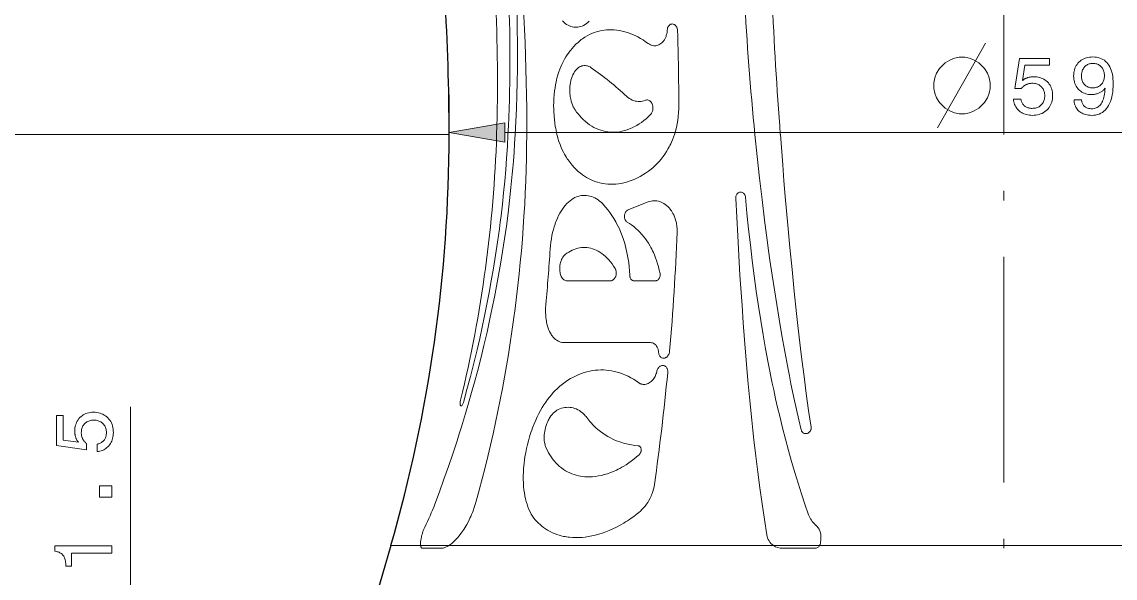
# Model space of a CAD drawing. Extents: x 0 to 297, y 0 to 532.
# Drawn here: x 62.6 to 120.7, y 187.6 to 217.2 of the extents above; entities that cross this region are included whole.
import ezdxf

# ---------------------------------------------------------------- set-up
doc = ezdxf.new("R2010")
doc.units = 0
doc.linetypes.add('DASHDOT', pattern=[18.5, 12, -3, 0.5, -3])

msp = doc.modelspace()

# ---------------------------------------------------------------- linework, layer by layer
at = {"color": 7, "linetype": 'DASHDOT', "lineweight": 13}
msp.add_line((114.834, 371.208), (114.834, 122.985), dxfattribs=at)
at = {"color": 7, "lineweight": 13, "ltscale": 0.05276}
msp.add_line((85.334, 211.208), (85.334, 213.318), dxfattribs=at)
at = {"color": 7, "lineweight": 13}
for p, q in [((85.334, 211.208), (42.368, 211.208)), ((85.334, 211.208), (42.368, 211.208)), ((88.289, 211.318), (141.38, 211.318)), ((147.432, 189.348), (99.206, 189.348))]:
    msp.add_line(p, q, dxfattribs=at)
at = {"color": 7, "lineweight": 13, "ltscale": 0.0583}
msp.add_line((93.932, 203.433), (91.6, 203.433), dxfattribs=at)
at = {"color": 7, "lineweight": 13, "ltscale": 0.028964}
msp.add_line((95.159, 203.433), (96.317, 203.433), dxfattribs=at)
at = {"color": 7, "lineweight": 13, "ltscale": 0.114304}
msp.add_line((96.045, 200.14), (91.473, 200.14), dxfattribs=at)
at = {"color": 7, "lineweight": 13, "ltscale": 0.271434}
msp.add_line((68.396, 185.862), (68.396, 196.719), dxfattribs=at)
at = {"color": 7, "lineweight": 30, "ltscale": 0.095312}
msp.add_line((82.237, 189.348), (81.178, 185.686), dxfattribs=at)
at = {"color": 7, "lineweight": 13, "ltscale": 0.424234}
msp.add_line((99.206, 189.348), (82.237, 189.348), dxfattribs=at)
at = {"color": 7, "lineweight": 13, "ltscale": 0.024348}
msp.add_line((84.895, 189.202), (83.922, 189.202), dxfattribs=at)
at = {"color": 7, "lineweight": 13, "ltscale": 0.042725}
msp.add_line((104.777, 189.202), (103.068, 189.202), dxfattribs=at)
at = {"color": 7, "lineweight": 13}
for points in [[(92.785, 217.238), (92.711, 217.169), (92.636, 217.109), (92.561, 217.059), (92.486, 217.017), (92.41, 216.982), (92.335, 216.955), (92.259, 216.935), (92.183, 216.922), (92.108, 216.916), (92.033, 216.917), (91.958, 216.925), (91.883, 216.939), (91.808, 216.961), (91.734, 216.99), (91.66, 217.027), (91.585, 217.071), (91.511, 217.124), (91.437, 217.186), (91.364, 217.258)], [(96.938, 216.771), (96.942, 216.811), (96.948, 216.847), (96.956, 216.878), (96.965, 216.904), (96.977, 216.931), (96.989, 216.955), (97.005, 216.979), (97.02, 217), (97.045, 217.027), (97.07, 217.048), (97.096, 217.064), (97.115, 217.074), (97.134, 217.081), (97.172, 217.09), (97.211, 217.092), (97.251, 217.086), (97.291, 217.072), (97.311, 217.062), (97.331, 217.049), (97.351, 217.035), (97.37, 217.017), (97.399, 216.984), (97.414, 216.964), (97.428, 216.941), (97.443, 216.914), (97.456, 216.882), (97.469, 216.843), (97.479, 216.796), (97.483, 216.766), (97.485, 216.734)], [(91.535, 215.336), (91.605, 215.442), (91.675, 215.543), (91.747, 215.638), (91.801, 215.707), (91.855, 215.773), (91.965, 215.896), (92.077, 216.01), (92.189, 216.115), (92.304, 216.212), (92.364, 216.258), (92.425, 216.303), (92.547, 216.386), (92.671, 216.46), (92.796, 216.526), (92.922, 216.585), (93.05, 216.635), (93.179, 216.678), (93.31, 216.714), (93.441, 216.742), (93.574, 216.764), (93.707, 216.778), (93.842, 216.785), (93.978, 216.785), (94.115, 216.778), (94.253, 216.765), (94.392, 216.744), (94.531, 216.716), (94.672, 216.681), (94.814, 216.638), (94.956, 216.588), (95.093, 216.534), (95.23, 216.472), (95.368, 216.403), (95.507, 216.327), (95.646, 216.242), (95.786, 216.15), (95.926, 216.049)], [(95.926, 216.049), (95.985, 216.01), (96.043, 215.98), (96.102, 215.957), (96.161, 215.941), (96.22, 215.933), (96.28, 215.932), (96.334, 215.936), (96.388, 215.947), (96.442, 215.963), (96.495, 215.985), (96.548, 216.015), (96.6, 216.05), (96.651, 216.093), (96.702, 216.145), (96.728, 216.177), (96.754, 216.212), (96.78, 216.249), (96.804, 216.29), (96.838, 216.356), (96.87, 216.432), (96.885, 216.476), (96.899, 216.523), (96.912, 216.576), (96.923, 216.635), (96.932, 216.7), (96.938, 216.771)], [(111.308, 211.568), (113.008, 214.568), (113.858, 216.068)], [(91.07, 211.208), (91.046, 211.311), (91.022, 211.42), (91.001, 211.528), (90.981, 211.642), (90.954, 211.816), (90.931, 212.004), (90.913, 212.203), (90.899, 212.428), (90.895, 212.543), (90.893, 212.776), (90.895, 212.891), (90.899, 213.007), (90.905, 213.119), (90.921, 213.333), (90.943, 213.534), (90.967, 213.703), (90.994, 213.86), (91.023, 214.007), (91.046, 214.111), (91.069, 214.209), (91.118, 214.389), (91.167, 214.544), (91.217, 214.687), (91.269, 214.819), (91.322, 214.941), (91.391, 215.085), (91.462, 215.216), (91.535, 215.336)], [(92.036, 212.519), (91.986, 212.598), (91.96, 212.644), (91.935, 212.693), (91.913, 212.742), (91.89, 212.796), (91.859, 212.882), (91.828, 212.981), (91.8, 213.095), (91.787, 213.161), (91.775, 213.23), (91.766, 213.304), (91.758, 213.384), (91.753, 213.468), (91.751, 213.554), (91.752, 213.639), (91.756, 213.721), (91.762, 213.793), (91.77, 213.861), (91.789, 213.982), (91.802, 214.043), (91.815, 214.099), (91.844, 214.2), (91.875, 214.289), (91.896, 214.341), (91.918, 214.388), (91.961, 214.473), (92.006, 214.546), (92.055, 214.614), (92.105, 214.672), (92.156, 214.723), (92.214, 214.77), (92.273, 214.807), (92.332, 214.837), (92.392, 214.859), (92.452, 214.873), (92.512, 214.88), (92.573, 214.88), (92.634, 214.873), (92.698, 214.858), (92.762, 214.835), (92.827, 214.804), (92.891, 214.764)], [(94.772, 213.246), (94.845, 213.183), (94.919, 213.129), (94.994, 213.084), (95.068, 213.047), (95.146, 213.016), (95.224, 212.994), (95.302, 212.978), (95.38, 212.97), (95.459, 212.969), (95.538, 212.974), (95.617, 212.988), (95.696, 213.008), (95.775, 213.036)], [(95.775, 213.036), (95.813, 213.047), (95.851, 213.052), (95.889, 213.051), (95.927, 213.043), (95.966, 213.027), (96.004, 213.004), (96.033, 212.981), (96.061, 212.952), (96.09, 212.916), (96.117, 212.87), (96.13, 212.843), (96.143, 212.811), (96.155, 212.773), (96.165, 212.729), (96.171, 212.69), (96.175, 212.648), (96.175, 212.604), (96.172, 212.561), (96.163, 212.504), (96.151, 212.456), (96.137, 212.416), (96.122, 212.383), (96.105, 212.353), (96.088, 212.327), (96.07, 212.304), (96.052, 212.284)], [(96.052, 212.284), (95.929, 212.163), (95.806, 212.052), (95.683, 211.951), (95.56, 211.858), (95.438, 211.775), (95.315, 211.699), (95.193, 211.631), (95.061, 211.566), (94.929, 211.509), (94.797, 211.461), (94.666, 211.42), (94.536, 211.387), (94.406, 211.363), (94.277, 211.345), (94.149, 211.336), (94.021, 211.334), (93.894, 211.339), (93.768, 211.352), (93.643, 211.372), (93.519, 211.401), (93.395, 211.437), (93.272, 211.481), (93.211, 211.506), (93.151, 211.533), (93.035, 211.591), (92.919, 211.657), (92.805, 211.731), (92.693, 211.813), (92.581, 211.905), (92.47, 212.006), (92.415, 212.06), (92.36, 212.117), (92.278, 212.207), (92.197, 212.304), (92.116, 212.408), (92.036, 212.519)], [(84.574, 191.546), (84.819, 192.207), (85.06, 192.875), (85.297, 193.551), (85.53, 194.235), (85.757, 194.926), (85.873, 195.289), (85.988, 195.654), (86.098, 196.013), (86.207, 196.374), (86.37, 196.926), (86.529, 197.482), (86.684, 198.042), (86.836, 198.608), (87.014, 199.298), (87.185, 199.995), (87.35, 200.699), (87.43, 201.054), (87.509, 201.41), (87.63, 201.984), (87.748, 202.561), (87.86, 203.143), (87.968, 203.729), (88.071, 204.319), (88.18, 204.988), (88.283, 205.661), (88.379, 206.339), (88.468, 207.022), (88.55, 207.71), (88.625, 208.401), (88.692, 209.097), (88.723, 209.446), (88.751, 209.797), (88.787, 210.265), (88.819, 210.736), (88.847, 211.208)], [(88.466, 211.208), (88.431, 210.583), (88.39, 209.961), (88.343, 209.341), (88.29, 208.725), (88.231, 208.111), (88.166, 207.501), (88.096, 206.894), (88.052, 206.541), (88.007, 206.19), (87.91, 205.491), (87.807, 204.796), (87.696, 204.107), (87.579, 203.423), (87.465, 202.801), (87.347, 202.183), (87.223, 201.57), (87.094, 200.961), (86.96, 200.358), (86.821, 199.759), (86.736, 199.402), (86.649, 199.046), (86.47, 198.341), (86.285, 197.642), (86.095, 196.951)], [(91.658, 209.859), (91.616, 209.919), (91.574, 209.982), (91.519, 210.07), (91.465, 210.164), (91.413, 210.264), (91.351, 210.392), (91.291, 210.529), (91.232, 210.678), (91.176, 210.838), (91.123, 211.012), (91.096, 211.108), (91.07, 211.208)], [(97.311, 211.208), (97.263, 211.068), (97.212, 210.935), (97.159, 210.809), (97.118, 210.719), (97.077, 210.633), (97.034, 210.549), (96.99, 210.467), (96.902, 210.315), (96.812, 210.173), (96.72, 210.041), (96.668, 209.972), (96.616, 209.905), (96.51, 209.779), (96.403, 209.663), (96.296, 209.556), (96.187, 209.458), (96.078, 209.369)], [(104.054, 195.496), (103.928, 196.038), (103.806, 196.583), (103.687, 197.134), (103.6, 197.545), (103.514, 197.958), (103.429, 198.383), (103.345, 198.81), (103.183, 199.663), (103.028, 200.525), (102.878, 201.397), (102.752, 202.167), (102.629, 202.945), (102.511, 203.729), (102.396, 204.52), (102.322, 205.051), (102.25, 205.585), (102.11, 206.66), (101.976, 207.747), (101.909, 208.321), (101.843, 208.894), (101.717, 210.041), (101.597, 211.208)], [(102.947, 211.208), (103.072, 209.593), (103.141, 208.753), (103.211, 207.916), (103.276, 207.154), (103.344, 206.395), (103.453, 205.208), (103.568, 204.028), (103.687, 202.857), (103.811, 201.694), (103.882, 201.058), (103.955, 200.425), (104.025, 199.833), (104.096, 199.243), (104.211, 198.335), (104.329, 197.433), (104.453, 196.538), (104.581, 195.649)], [(96.078, 209.369), (95.932, 209.259), (95.786, 209.158), (95.641, 209.066), (95.495, 208.982), (95.35, 208.906), (95.205, 208.838), (95.061, 208.778), (94.917, 208.726), (94.774, 208.681), (94.632, 208.643), (94.486, 208.612), (94.34, 208.589), (94.196, 208.573), (94.053, 208.564), (93.911, 208.563), (93.77, 208.57), (93.631, 208.584), (93.492, 208.606), (93.355, 208.635), (93.219, 208.672), (93.085, 208.717), (93.018, 208.743), (92.952, 208.771), (92.846, 208.819), (92.742, 208.872), (92.638, 208.931), (92.535, 208.996), (92.433, 209.066), (92.318, 209.154), (92.204, 209.25), (92.092, 209.354), (91.981, 209.466), (91.872, 209.588), (91.764, 209.718), (91.658, 209.859)], [(100.576, 207.814), (100.576, 207.843), (100.578, 207.873), (100.582, 207.902), (100.588, 207.928), (100.604, 207.972), (100.622, 208.01), (100.641, 208.04), (100.656, 208.059), (100.672, 208.076), (100.691, 208.093), (100.709, 208.107), (100.745, 208.128), (100.781, 208.141), (100.817, 208.148), (100.853, 208.149), (100.888, 208.144), (100.923, 208.133), (100.957, 208.116), (100.991, 208.091), (101.019, 208.063), (101.045, 208.027), (101.061, 207.997), (101.076, 207.961), (101.087, 207.918), (101.093, 207.88)], [(90.708, 205.111), (90.724, 205.301), (90.745, 205.487), (90.772, 205.667), (90.804, 205.838), (90.84, 206.004), (90.88, 206.16), (90.922, 206.306), (90.967, 206.442), (90.997, 206.528), (91.029, 206.609), (91.093, 206.762), (91.158, 206.901), (91.225, 207.026), (91.292, 207.141), (91.361, 207.246), (91.431, 207.342), (91.513, 207.444), (91.597, 207.536), (91.681, 207.617), (91.766, 207.689), (91.852, 207.752), (91.938, 207.807), (92.024, 207.853), (92.111, 207.891), (92.197, 207.922), (92.284, 207.946), (92.372, 207.962), (92.46, 207.971), (92.548, 207.974), (92.636, 207.969), (92.725, 207.957), (92.813, 207.938), (92.902, 207.912), (92.99, 207.879), (93.079, 207.838), (93.167, 207.79), (93.255, 207.733), (93.334, 207.675), (93.413, 207.61), (93.49, 207.538), (93.567, 207.458)], [(95.92, 207.631), (95.997, 207.656), (96.075, 207.674), (96.153, 207.685), (96.23, 207.69), (96.308, 207.688), (96.386, 207.68), (96.464, 207.665), (96.542, 207.642), (96.619, 207.613), (96.689, 207.581), (96.758, 207.542), (96.826, 207.496), (96.894, 207.444), (96.96, 207.385), (97.027, 207.317), (97.092, 207.239), (97.124, 207.196), (97.156, 207.151), (97.198, 207.086), (97.238, 207.016), (97.277, 206.939), (97.301, 206.886), (97.324, 206.83), (97.353, 206.75), (97.38, 206.664), (97.405, 206.572), (97.418, 206.51), (97.431, 206.445), (97.441, 206.378), (97.449, 206.308), (97.457, 206.212), (97.46, 206.113), (97.458, 206.012)], [(102.227, 189.92), (102.098, 190.742), (101.976, 191.572), (101.86, 192.41), (101.749, 193.256), (101.644, 194.11), (101.544, 194.971), (101.487, 195.491), (101.431, 196.014), (101.325, 197.068), (101.225, 198.132), (101.131, 199.206), (101.043, 200.289), (100.974, 201.198), (100.909, 202.114), (100.846, 203.034), (100.802, 203.728), (100.759, 204.425), (100.679, 205.827), (100.626, 206.818), (100.576, 207.814)], [(101.093, 207.88), (101.173, 207.027), (101.26, 206.181), (101.353, 205.343), (101.452, 204.514), (101.557, 203.694), (101.668, 202.883), (101.785, 202.082), (101.905, 201.316), (102.03, 200.56), (102.162, 199.813), (102.299, 199.075), (102.371, 198.707), (102.444, 198.342), (102.518, 197.985), (102.593, 197.63), (102.697, 197.156), (102.803, 196.688), (102.912, 196.223), (103.062, 195.611), (103.217, 195.006), (103.377, 194.409), (103.542, 193.82), (103.713, 193.239), (103.888, 192.665), (104.069, 192.099), (104.255, 191.541), (104.447, 190.99)], [(93.567, 207.458), (93.675, 207.335), (93.782, 207.203), (93.887, 207.062), (93.991, 206.91), (94.094, 206.748), (94.144, 206.662), (94.194, 206.574), (94.26, 206.451), (94.325, 206.322), (94.388, 206.186), (94.465, 206.008), (94.539, 205.82), (94.609, 205.619), (94.643, 205.515), (94.676, 205.407), (94.717, 205.258), (94.757, 205.102), (94.793, 204.941), (94.828, 204.766), (94.859, 204.585), (94.885, 204.396), (94.909, 204.181), (94.927, 203.957), (94.937, 203.727)], [(94.803, 206.549), (94.774, 206.569), (94.746, 206.596), (94.72, 206.632), (94.707, 206.653), (94.695, 206.678), (94.68, 206.718), (94.668, 206.767), (94.664, 206.797), (94.661, 206.83), (94.66, 206.864), (94.662, 206.899), (94.667, 206.935), (94.673, 206.968), (94.681, 206.999), (94.691, 207.026), (94.702, 207.054), (94.715, 207.079), (94.741, 207.121), (94.769, 207.153), (94.794, 207.177), (94.821, 207.195), (94.847, 207.208)], [(96.549, 203.815), (96.511, 203.999), (96.468, 204.175), (96.421, 204.341), (96.368, 204.504), (96.313, 204.659), (96.254, 204.805), (96.194, 204.943), (96.153, 205.029), (96.111, 205.112), (96.067, 205.196), (96.022, 205.277), (95.932, 205.427), (95.852, 205.549), (95.771, 205.664), (95.689, 205.772), (95.606, 205.873), (95.55, 205.937), (95.494, 205.998), (95.381, 206.113), (95.267, 206.218), (95.152, 206.313), (95.036, 206.4), (94.92, 206.479), (94.803, 206.549)], [(91.6, 203.433), (91.56, 203.436), (91.52, 203.446), (91.48, 203.462), (91.442, 203.485), (91.405, 203.515), (91.369, 203.553), (91.334, 203.601), (91.302, 203.659), (91.281, 203.706), (91.262, 203.76), (91.245, 203.822), (91.233, 203.877), (91.224, 203.938), (91.218, 204.006), (91.216, 204.079), (91.219, 204.165), (91.228, 204.251), (91.242, 204.333), (91.26, 204.408), (91.285, 204.489), (91.313, 204.56), (91.342, 204.619), (91.362, 204.655), (91.382, 204.688), (91.424, 204.745), (91.463, 204.788), (91.502, 204.823)], [(91.502, 204.823), (91.598, 204.895), (91.693, 204.959), (91.79, 205.015), (91.886, 205.063), (91.983, 205.104), (92.08, 205.138), (92.178, 205.164), (92.276, 205.184), (92.374, 205.197), (92.472, 205.203), (92.571, 205.202), (92.67, 205.194), (92.768, 205.18), (92.867, 205.159), (92.965, 205.131), (93.064, 205.095), (93.162, 205.053), (93.26, 205.003), (93.358, 204.946), (93.456, 204.88), (93.553, 204.807), (93.649, 204.725), (93.738, 204.64), (93.827, 204.547), (93.914, 204.445), (94, 204.334), (94.084, 204.213), (94.167, 204.081)], [(94.167, 204.081), (94.189, 204.037), (94.199, 204.009), (94.208, 203.978), (94.215, 203.946), (94.221, 203.91), (94.223, 203.876), (94.223, 203.84), (94.221, 203.803), (94.217, 203.767), (94.21, 203.731), (94.202, 203.698), (94.192, 203.668), (94.182, 203.642), (94.168, 203.613), (94.155, 203.587), (94.126, 203.545), (94.097, 203.511), (94.064, 203.481), (94.031, 203.46), (93.997, 203.445), (93.965, 203.436), (93.932, 203.433)], [(94.937, 203.727), (94.94, 203.684), (94.947, 203.646), (94.955, 203.617), (94.964, 203.591), (94.984, 203.548), (95.006, 203.514), (95.034, 203.484), (95.064, 203.461), (95.095, 203.445), (95.127, 203.436), (95.159, 203.433)], [(96.317, 203.433), (96.344, 203.435), (96.371, 203.442), (96.399, 203.454), (96.428, 203.471), (96.456, 203.495), (96.485, 203.527), (96.504, 203.557), (96.523, 203.594), (96.54, 203.638), (96.55, 203.682), (96.555, 203.731), (96.554, 203.775), (96.549, 203.815)], [(91.473, 200.14), (91.401, 200.144), (91.331, 200.154), (91.261, 200.171), (91.193, 200.195), (91.126, 200.226), (91.061, 200.264), (90.997, 200.31), (90.934, 200.364), (90.873, 200.428), (90.815, 200.5), (90.786, 200.54), (90.758, 200.583), (90.718, 200.652), (90.679, 200.728), (90.641, 200.811), (90.606, 200.902), (90.57, 201.015), (90.537, 201.139), (90.522, 201.207), (90.508, 201.278), (90.492, 201.378), (90.479, 201.486), (90.469, 201.601), (90.463, 201.725), (90.462, 201.856), (90.465, 201.992), (90.474, 202.132), (90.478, 202.176)], [(96.475, 199.621), (96.472, 199.66), (96.467, 199.696), (96.454, 199.762), (96.444, 199.8), (96.432, 199.835), (96.418, 199.87), (96.403, 199.901), (96.371, 199.954), (96.338, 199.998), (96.308, 200.03), (96.277, 200.058), (96.245, 200.08), (96.221, 200.095), (96.197, 200.107), (96.147, 200.126), (96.097, 200.137), (96.045, 200.14)], [(97.062, 199.686), (97.058, 199.651), (97.051, 199.617), (97.042, 199.585), (97.032, 199.555), (97.011, 199.507), (96.987, 199.467), (96.962, 199.433), (96.944, 199.413), (96.926, 199.394), (96.905, 199.376), (96.884, 199.36), (96.844, 199.338), (96.806, 199.323), (96.767, 199.314), (96.729, 199.312), (96.692, 199.316), (96.661, 199.324), (96.629, 199.338), (96.599, 199.357), (96.57, 199.382), (96.542, 199.414), (96.517, 199.455), (96.498, 199.498), (96.49, 199.526), (96.482, 199.557), (96.478, 199.588), (96.475, 199.621)], [(96.373, 198.599), (96.385, 198.649), (96.401, 198.692), (96.419, 198.73), (96.438, 198.763), (96.466, 198.802), (96.494, 198.833), (96.522, 198.859), (96.543, 198.875), (96.564, 198.889), (96.607, 198.909), (96.649, 198.922), (96.689, 198.926), (96.729, 198.924), (96.767, 198.915), (96.805, 198.899), (96.824, 198.888), (96.842, 198.874), (96.872, 198.846), (96.899, 198.812), (96.913, 198.79), (96.925, 198.765), (96.936, 198.739), (96.946, 198.709), (96.954, 198.675), (96.959, 198.636), (96.961, 198.594), (96.959, 198.549)], [(91.083, 197.692), (91.225, 197.818), (91.368, 197.933), (91.511, 198.039), (91.655, 198.137), (91.798, 198.225), (91.942, 198.306), (92.086, 198.378), (92.23, 198.442), (92.374, 198.499), (92.519, 198.548), (92.664, 198.589), (92.81, 198.624), (92.955, 198.651), (93.102, 198.671), (93.248, 198.683), (93.394, 198.689), (93.54, 198.687), (93.686, 198.679), (93.831, 198.663), (93.977, 198.64), (94.123, 198.61), (94.269, 198.573), (94.415, 198.529), (94.561, 198.477), (94.707, 198.418), (94.852, 198.351), (94.997, 198.275), (95.142, 198.192), (95.286, 198.101), (95.429, 198)], [(95.429, 198), (95.465, 197.977), (95.502, 197.957), (95.539, 197.941), (95.567, 197.932), (95.595, 197.924), (95.648, 197.915), (95.702, 197.913), (95.757, 197.917), (95.812, 197.927), (95.868, 197.944), (95.924, 197.967), (95.981, 197.998), (96.032, 198.033), (96.083, 198.075), (96.134, 198.124), (96.184, 198.183), (96.219, 198.23), (96.252, 198.283), (96.285, 198.344), (96.311, 198.399), (96.334, 198.459), (96.355, 198.526), (96.373, 198.599)], [(89.993, 190.633), (89.916, 190.719), (89.842, 190.813), (89.772, 190.915), (89.705, 191.025), (89.641, 191.143), (89.581, 191.271), (89.525, 191.409), (89.478, 191.541), (89.435, 191.683), (89.396, 191.835), (89.362, 191.997), (89.335, 192.153), (89.312, 192.32), (89.295, 192.497), (89.283, 192.686), (89.277, 192.886), (89.279, 193.097), (89.282, 193.212), (89.288, 193.33), (89.296, 193.447), (89.306, 193.567), (89.323, 193.732), (89.344, 193.901), (89.37, 194.072), (89.407, 194.289), (89.451, 194.505), (89.5, 194.718), (89.554, 194.925), (89.611, 195.125), (89.649, 195.247), (89.687, 195.365), (89.729, 195.486), (89.772, 195.604), (89.857, 195.821), (89.94, 196.017), (90.025, 196.201), (90.11, 196.373), (90.196, 196.533), (90.288, 196.693), (90.38, 196.841), (90.472, 196.98), (90.564, 197.11), (90.667, 197.245), (90.771, 197.37), (90.875, 197.486), (90.978, 197.593), (91.083, 197.692)], [(86.095, 196.951), (86.084, 196.916), (86.073, 196.887), (86.053, 196.843), (86.033, 196.812), (86.013, 196.788), (85.995, 196.775), (85.986, 196.772), (85.978, 196.771), (85.97, 196.772), (85.962, 196.775), (85.955, 196.781), (85.949, 196.789), (85.937, 196.812), (85.929, 196.841), (85.925, 196.882), (85.925, 196.938), (85.93, 196.999), (85.945, 197.077)], [(90.497, 194.53), (90.465, 194.609), (90.45, 194.652), (90.436, 194.699), (90.42, 194.767), (90.407, 194.841), (90.396, 194.923), (90.39, 195.019), (90.389, 195.123), (90.394, 195.236), (90.404, 195.333), (90.419, 195.431), (90.438, 195.528), (90.461, 195.622), (90.496, 195.739), (90.535, 195.846), (90.576, 195.942), (90.603, 195.999), (90.63, 196.052), (90.66, 196.106), (90.691, 196.156), (90.749, 196.242), (90.807, 196.317), (90.873, 196.389), (90.938, 196.45), (91.003, 196.502), (91.067, 196.544), (91.131, 196.578)], [(91.131, 196.578), (91.221, 196.617), (91.31, 196.648), (91.399, 196.672), (91.488, 196.689), (91.577, 196.699), (91.664, 196.702), (91.752, 196.698), (91.838, 196.687), (91.924, 196.669), (92.01, 196.644), (92.094, 196.612), (92.178, 196.572), (92.26, 196.524), (92.341, 196.469), (92.421, 196.405), (92.5, 196.332), (92.539, 196.292), (92.577, 196.249), (92.615, 196.204), (92.652, 196.156)], [(92.652, 196.156), (92.708, 196.083), (92.765, 196.012), (92.823, 195.943), (92.882, 195.875), (93.002, 195.747), (93.125, 195.628), (93.25, 195.517), (93.377, 195.414), (93.507, 195.318), (93.639, 195.229), (93.773, 195.147), (93.909, 195.071), (94.048, 195.003), (94.189, 194.94), (94.297, 194.897), (94.407, 194.857), (94.518, 194.821), (94.602, 194.796), (94.686, 194.773), (94.771, 194.752), (94.858, 194.732), (95.031, 194.7), (95.207, 194.675), (95.385, 194.657)], [(104.581, 195.649), (104.583, 195.624), (104.584, 195.598), (104.582, 195.572), (104.578, 195.546), (104.572, 195.521), (104.564, 195.498), (104.546, 195.457), (104.532, 195.434), (104.517, 195.413), (104.486, 195.379), (104.455, 195.353), (104.422, 195.332), (104.385, 195.316), (104.348, 195.305), (104.311, 195.3), (104.275, 195.3), (104.239, 195.306), (104.203, 195.317), (104.169, 195.334), (104.135, 195.359), (104.119, 195.374), (104.103, 195.393), (104.089, 195.413), (104.076, 195.436), (104.064, 195.464), (104.054, 195.496)], [(95.441, 194.18), (95.302, 194.058), (95.163, 193.945), (95.024, 193.839), (94.886, 193.74), (94.748, 193.649), (94.634, 193.578), (94.52, 193.512), (94.407, 193.45), (94.322, 193.406), (94.237, 193.365), (94.073, 193.291), (93.91, 193.226), (93.748, 193.169), (93.588, 193.121), (93.429, 193.081), (93.273, 193.05), (93.118, 193.027), (92.966, 193.011), (92.815, 193.004), (92.741, 193.003), (92.667, 193.004), (92.55, 193.011), (92.434, 193.022), (92.32, 193.038), (92.208, 193.06), (92.097, 193.087), (91.978, 193.122), (91.861, 193.164), (91.747, 193.213), (91.634, 193.268), (91.524, 193.329), (91.416, 193.398), (91.311, 193.474), (91.208, 193.558), (91.109, 193.648), (91.012, 193.747), (90.918, 193.854), (90.872, 193.91), (90.827, 193.969), (90.757, 194.068), (90.688, 194.174), (90.622, 194.286), (90.558, 194.404), (90.497, 194.53)], [(95.385, 194.657), (95.418, 194.651), (95.449, 194.638), (95.465, 194.628), (95.479, 194.616), (95.493, 194.602), (95.507, 194.586), (95.524, 194.557), (95.538, 194.521), (95.544, 194.499), (95.549, 194.475), (95.551, 194.429), (95.547, 194.378), (95.541, 194.351), (95.534, 194.325), (95.516, 194.28), (95.492, 194.239), (95.467, 194.206), (95.441, 194.18)], [(96.251, 192.593), (96.23, 192.468), (96.202, 192.345), (96.168, 192.226), (96.13, 192.114), (96.104, 192.047), (96.078, 191.982), (96.021, 191.86), (95.961, 191.748), (95.899, 191.645), (95.835, 191.55), (95.795, 191.495), (95.755, 191.442), (95.673, 191.345), (95.591, 191.258), (95.503, 191.174), (95.416, 191.099)], [(86.777, 191.709), (86.726, 191.532), (86.67, 191.363), (86.612, 191.202), (86.572, 191.1), (86.532, 191.001), (86.487, 190.899), (86.443, 190.801), (86.357, 190.625), (86.272, 190.467), (86.221, 190.377), (86.17, 190.293), (86.117, 190.209), (86.065, 190.13), (85.965, 189.989), (85.868, 189.862), (85.773, 189.75), (85.68, 189.649), (85.586, 189.557), (85.494, 189.476), (85.405, 189.407), (85.318, 189.348)], [(95.416, 191.099), (95.283, 190.994), (95.15, 190.895), (95.018, 190.8), (94.919, 190.733), (94.821, 190.668), (94.722, 190.605), (94.624, 190.545), (94.429, 190.433), (94.235, 190.331), (94.043, 190.237), (93.852, 190.153), (93.663, 190.078), (93.476, 190.011), (93.29, 189.952), (93.106, 189.902), (92.924, 189.86), (92.748, 189.827), (92.573, 189.801), (92.401, 189.783), (92.231, 189.773), (92.064, 189.77), (91.9, 189.775), (91.738, 189.788), (91.658, 189.797), (91.579, 189.808), (91.501, 189.821), (91.423, 189.836), (91.3, 189.865), (91.179, 189.898), (91.061, 189.937), (90.944, 189.981), (90.829, 190.03), (90.7, 190.093), (90.574, 190.164), (90.513, 190.202), (90.452, 190.242), (90.355, 190.31), (90.261, 190.382), (90.17, 190.461), (90.08, 190.544), (89.993, 190.633)], [(83.82, 189.348), (83.815, 189.417), (83.814, 189.459), (83.816, 189.508), (83.82, 189.559), (83.826, 189.616), (83.844, 189.728), (83.858, 189.795), (83.875, 189.866), (83.895, 189.942), (83.917, 190.016), (83.94, 190.084), (83.963, 190.147), (84.004, 190.248), (84.043, 190.33)], [(83.922, 189.202), (83.902, 189.205), (83.883, 189.213), (83.867, 189.226), (83.857, 189.239), (83.847, 189.255), (83.839, 189.274), (83.831, 189.296), (83.825, 189.321), (83.82, 189.348)], [(85.318, 189.348), (85.274, 189.321), (85.229, 189.296), (85.185, 189.275), (85.142, 189.256), (85.078, 189.232), (85.015, 189.215), (84.954, 189.205), (84.895, 189.202)]]:
    msp.add_lwpolyline(points, dxfattribs=at)
for points in [[(112.758, 215.318), (112.458, 215.318), (112.208, 215.268), (111.958, 215.168), (111.708, 215.018), (111.408, 214.718), (111.258, 214.468), (111.158, 214.218), (111.108, 213.968), (111.108, 213.668), (111.158, 213.418), (111.258, 213.168), (111.408, 212.918), (111.708, 212.618), (111.958, 212.468), (112.208, 212.368), (112.458, 212.318), (112.758, 212.318), (113.008, 212.368), (113.258, 212.468), (113.508, 212.618), (113.808, 212.918), (113.958, 213.168), (114.058, 213.418), (114.108, 213.668), (114.108, 213.968), (114.058, 214.218), (113.958, 214.468), (113.808, 214.718), (113.508, 215.018), (113.258, 215.168), (113.008, 215.268)], [(115.337, 213.1), (115.738, 213.1), (115.746, 213.054), (115.757, 213.011), (115.771, 212.969), (115.786, 212.929), (115.805, 212.892), (115.825, 212.856), (115.849, 212.823), (115.874, 212.791), (115.902, 212.762), (115.933, 212.734), (115.966, 212.709), (116, 212.687), (116.036, 212.667), (116.074, 212.65), (116.114, 212.636), (116.156, 212.624), (116.199, 212.615), (116.244, 212.608), (116.29, 212.604), (116.339, 212.603), (116.398, 212.605), (116.455, 212.61), (116.509, 212.619), (116.561, 212.632), (116.611, 212.649), (116.658, 212.669), (116.703, 212.693), (116.746, 212.72), (116.786, 212.751), (116.824, 212.786), (116.859, 212.824), (116.89, 212.864), (116.917, 212.907), (116.941, 212.951), (116.961, 212.999), (116.978, 213.048), (116.991, 213.1), (117, 213.154), (117.005, 213.21), (117.007, 213.269), (117.005, 213.329), (117, 213.386), (116.991, 213.441), (116.978, 213.494), (116.962, 213.543), (116.942, 213.591), (116.918, 213.636), (116.891, 213.678), (116.86, 213.718), (116.826, 213.756), (116.788, 213.79), (116.748, 213.821), (116.706, 213.848), (116.661, 213.872), (116.613, 213.892), (116.563, 213.908), (116.511, 213.921), (116.456, 213.93), (116.399, 213.935), (116.339, 213.937), (116.304, 213.937), (116.27, 213.934), (116.237, 213.931), (116.204, 213.926), (116.172, 213.92), (116.14, 213.912), (116.109, 213.903), (116.078, 213.893), (116.049, 213.881), (116.019, 213.868), (115.991, 213.853), (115.963, 213.837), (115.936, 213.82), (115.91, 213.801), (115.884, 213.781), (115.859, 213.76), (115.835, 213.737), (115.812, 213.713), (115.789, 213.688), (115.768, 213.661), (115.424, 213.661), (115.66, 215.251), (117.262, 215.251), (117.262, 214.896), (115.949, 214.896), (115.829, 214.089), (115.851, 214.108), (115.873, 214.125), (115.897, 214.142), (115.921, 214.158), (115.946, 214.173), (115.972, 214.187), (115.998, 214.2), (116.026, 214.212), (116.054, 214.223), (116.083, 214.233), (116.112, 214.243), (116.142, 214.251), (116.173, 214.259), (116.204, 214.265), (116.236, 214.271), (116.268, 214.275), (116.301, 214.278), (116.334, 214.281), (116.368, 214.282), (116.402, 214.283), (116.493, 214.28), (116.58, 214.272), (116.663, 214.258), (116.743, 214.239), (116.819, 214.214), (116.891, 214.184), (116.96, 214.149), (117.025, 214.108), (117.087, 214.061), (117.145, 214.009), (117.199, 213.952), (117.247, 213.892), (117.289, 213.829), (117.325, 213.762), (117.356, 213.692), (117.382, 213.619), (117.401, 213.542), (117.415, 213.461), (117.424, 213.377), (117.427, 213.29), (117.424, 213.197), (117.415, 213.108), (117.4, 213.023), (117.379, 212.941), (117.352, 212.863), (117.319, 212.788), (117.281, 212.717), (117.236, 212.649), (117.185, 212.585), (117.128, 212.525), (117.067, 212.469), (117.002, 212.419), (116.933, 212.375), (116.861, 212.337), (116.785, 212.305), (116.705, 212.279), (116.622, 212.258), (116.536, 212.243), (116.445, 212.235), (116.351, 212.232), (116.268, 212.234), (116.188, 212.241), (116.11, 212.253), (116.036, 212.27), (115.964, 212.291), (115.895, 212.318), (115.829, 212.349), (115.766, 212.385), (115.706, 212.425), (115.648, 212.471), (115.595, 212.52), (115.547, 212.573), (115.503, 212.628), (115.465, 212.686), (115.431, 212.748), (115.402, 212.812), (115.379, 212.88), (115.36, 212.95), (115.346, 213.024)], [(118.569, 213.06), (118.966, 213.06), (118.969, 213.016), (118.975, 212.974), (118.984, 212.934), (118.995, 212.896), (119.009, 212.859), (119.026, 212.825), (119.045, 212.793), (119.067, 212.763), (119.091, 212.734), (119.119, 212.708), (119.148, 212.684), (119.18, 212.663), (119.213, 212.644), (119.249, 212.627), (119.286, 212.613), (119.326, 212.602), (119.368, 212.593), (119.412, 212.587), (119.458, 212.583), (119.505, 212.582), (119.57, 212.584), (119.631, 212.592), (119.689, 212.606), (119.744, 212.625), (119.796, 212.649), (119.845, 212.678), (119.89, 212.713), (119.933, 212.754), (119.973, 212.799), (120.009, 212.85), (120.043, 212.907), (120.073, 212.969), (120.101, 213.037), (120.126, 213.11), (120.148, 213.19), (120.167, 213.274), (120.183, 213.365), (120.196, 213.461), (120.206, 213.562), (120.214, 213.669), (120.188, 213.637), (120.161, 213.607), (120.133, 213.578), (120.104, 213.551), (120.074, 213.525), (120.042, 213.501), (120.01, 213.478), (119.976, 213.458), (119.942, 213.438), (119.906, 213.421), (119.869, 213.405), (119.832, 213.39), (119.793, 213.378), (119.754, 213.367), (119.714, 213.357), (119.673, 213.35), (119.631, 213.344), (119.589, 213.34), (119.545, 213.337), (119.501, 213.336), (119.418, 213.339), (119.337, 213.347), (119.26, 213.361), (119.186, 213.38), (119.115, 213.405), (119.048, 213.435), (118.983, 213.47), (118.922, 213.511), (118.864, 213.557), (118.81, 213.609), (118.759, 213.666), (118.714, 213.726), (118.674, 213.789), (118.64, 213.856), (118.61, 213.926), (118.587, 214), (118.568, 214.077), (118.555, 214.158), (118.547, 214.242), (118.544, 214.329), (118.547, 214.417), (118.555, 214.502), (118.569, 214.583), (118.589, 214.661), (118.614, 214.736), (118.645, 214.807), (118.682, 214.875), (118.724, 214.939), (118.772, 215), (118.825, 215.058), (118.884, 215.111), (118.945, 215.158), (119.01, 215.2), (119.078, 215.236), (119.15, 215.267), (119.226, 215.292), (119.305, 215.312), (119.387, 215.326), (119.473, 215.334), (119.562, 215.337), (119.665, 215.333), (119.762, 215.322), (119.855, 215.304), (119.943, 215.279), (120.026, 215.246), (120.104, 215.206), (120.177, 215.158), (120.245, 215.104), (120.308, 215.042), (120.367, 214.972), (120.42, 214.896), (120.467, 214.814), (120.509, 214.724), (120.545, 214.629), (120.576, 214.527), (120.601, 214.419), (120.621, 214.304), (120.635, 214.182), (120.643, 214.055), (120.646, 213.92), (120.643, 213.762), (120.634, 213.611), (120.619, 213.467), (120.598, 213.331), (120.572, 213.202), (120.539, 213.081), (120.5, 212.967), (120.456, 212.86), (120.405, 212.762), (120.349, 212.67), (120.287, 212.587), (120.22, 212.512), (120.148, 212.447), (120.07, 212.39), (119.988, 212.341), (119.901, 212.302), (119.809, 212.271), (119.711, 212.249), (119.609, 212.236), (119.501, 212.232), (119.418, 212.234), (119.338, 212.241), (119.261, 212.252), (119.188, 212.268), (119.119, 212.288), (119.052, 212.313), (118.99, 212.342), (118.93, 212.376), (118.875, 212.414), (118.822, 212.457), (118.774, 212.504), (118.731, 212.554), (118.693, 212.606), (118.66, 212.662), (118.633, 212.721), (118.61, 212.783), (118.592, 212.847), (118.579, 212.915), (118.572, 212.986)], [(118.961, 214.334), (118.963, 214.277), (118.968, 214.222), (118.976, 214.17), (118.987, 214.12), (119.002, 214.072), (119.02, 214.027), (119.04, 213.984), (119.065, 213.943), (119.092, 213.905), (119.123, 213.869), (119.156, 213.836), (119.191, 213.806), (119.229, 213.78), (119.268, 213.757), (119.31, 213.738), (119.354, 213.723), (119.4, 213.71), (119.448, 213.702), (119.498, 213.696), (119.55, 213.695), (119.607, 213.696), (119.663, 213.702), (119.715, 213.71), (119.765, 213.722), (119.813, 213.738), (119.858, 213.757), (119.9, 213.779), (119.94, 213.805), (119.978, 213.834), (120.012, 213.867), (120.044, 213.902), (120.073, 213.94), (120.098, 213.981), (120.12, 214.024), (120.138, 214.07), (120.153, 214.119), (120.165, 214.17), (120.173, 214.223), (120.178, 214.279), (120.18, 214.338), (120.178, 214.397), (120.173, 214.453), (120.165, 214.508), (120.153, 214.559), (120.138, 214.608), (120.12, 214.655), (120.098, 214.699), (120.073, 214.741), (120.044, 214.781), (120.012, 214.817), (119.978, 214.851), (119.941, 214.882), (119.902, 214.908), (119.86, 214.931), (119.816, 214.951), (119.77, 214.967), (119.721, 214.979), (119.671, 214.988), (119.618, 214.994), (119.562, 214.996), (119.509, 214.994), (119.459, 214.988), (119.41, 214.979), (119.363, 214.966), (119.319, 214.95), (119.276, 214.93), (119.236, 214.906), (119.197, 214.879), (119.161, 214.848), (119.127, 214.813), (119.096, 214.776), (119.067, 214.736), (119.043, 214.693), (119.021, 214.649), (119.003, 214.602), (118.988, 214.553), (118.976, 214.502), (118.968, 214.448), (118.963, 214.392)], [(88.289, 211.839), (85.334, 211.318), (88.289, 210.797)], [(66.614, 194.347), (66.614, 194.748), (66.66, 194.756), (66.704, 194.767), (66.745, 194.78), (66.785, 194.796), (66.823, 194.814), (66.858, 194.835), (66.892, 194.858), (66.923, 194.884), (66.953, 194.912), (66.98, 194.943), (67.005, 194.976), (67.027, 195.01), (67.047, 195.046), (67.064, 195.084), (67.079, 195.124), (67.091, 195.165), (67.1, 195.209), (67.106, 195.253), (67.11, 195.3), (67.112, 195.349), (67.11, 195.408), (67.104, 195.465), (67.095, 195.519), (67.082, 195.571), (67.066, 195.621), (67.046, 195.668), (67.022, 195.713), (66.994, 195.755), (66.963, 195.796), (66.928, 195.834), (66.891, 195.868), (66.85, 195.9), (66.808, 195.927), (66.763, 195.951), (66.716, 195.971), (66.667, 195.988), (66.615, 196), (66.561, 196.01), (66.504, 196.015), (66.446, 196.017), (66.386, 196.015), (66.328, 196.01), (66.273, 196.001), (66.221, 195.988), (66.171, 195.972), (66.124, 195.952), (66.079, 195.928), (66.036, 195.901), (65.996, 195.87), (65.959, 195.836), (65.924, 195.798), (65.893, 195.758), (65.866, 195.716), (65.843, 195.671), (65.823, 195.623), (65.806, 195.573), (65.794, 195.521), (65.785, 195.466), (65.779, 195.409), (65.777, 195.349), (65.778, 195.314), (65.78, 195.28), (65.784, 195.246), (65.788, 195.214), (65.795, 195.181), (65.802, 195.15), (65.811, 195.119), (65.822, 195.088), (65.834, 195.058), (65.847, 195.029), (65.861, 195.001), (65.877, 194.973), (65.895, 194.946), (65.913, 194.92), (65.933, 194.894), (65.955, 194.869), (65.977, 194.845), (66.001, 194.822), (66.027, 194.799), (66.053, 194.777), (66.053, 194.434), (64.464, 194.67), (64.464, 196.272), (64.818, 196.272), (64.818, 194.959), (65.625, 194.838), (65.607, 194.86), (65.589, 194.883), (65.573, 194.906), (65.557, 194.931), (65.542, 194.956), (65.528, 194.982), (65.515, 195.008), (65.503, 195.035), (65.491, 195.064), (65.481, 195.093), (65.472, 195.122), (65.463, 195.152), (65.456, 195.183), (65.449, 195.214), (65.444, 195.246), (65.439, 195.278), (65.436, 195.311), (65.433, 195.344), (65.432, 195.378), (65.432, 195.412), (65.434, 195.502), (65.442, 195.589), (65.456, 195.673), (65.475, 195.752), (65.5, 195.829), (65.53, 195.901), (65.566, 195.97), (65.607, 196.035), (65.654, 196.097), (65.706, 196.155), (65.762, 196.209), (65.822, 196.256), (65.885, 196.299), (65.952, 196.335), (66.022, 196.366), (66.096, 196.391), (66.173, 196.411), (66.253, 196.425), (66.337, 196.434), (66.424, 196.437), (66.517, 196.434), (66.606, 196.425), (66.692, 196.41), (66.774, 196.389), (66.852, 196.362), (66.927, 196.329), (66.998, 196.29), (67.065, 196.246), (67.129, 196.195), (67.19, 196.138), (67.245, 196.077), (67.295, 196.012), (67.339, 195.943), (67.377, 195.871), (67.41, 195.795), (67.436, 195.715), (67.456, 195.632), (67.471, 195.546), (67.48, 195.455), (67.483, 195.361), (67.48, 195.278), (67.473, 195.198), (67.461, 195.12), (67.445, 195.045), (67.423, 194.974), (67.397, 194.905), (67.366, 194.839), (67.33, 194.776), (67.289, 194.716), (67.244, 194.658), (67.194, 194.605), (67.142, 194.556), (67.086, 194.513), (67.028, 194.474), (66.967, 194.441), (66.902, 194.412), (66.835, 194.389), (66.764, 194.37), (66.691, 194.356)], [(67.396, 191.921), (66.753, 191.921), (66.753, 192.517), (67.396, 192.517)], [(67.396, 188.944), (65.263, 188.944), (65.263, 188.244), (64.957, 188.244), (64.955, 188.319), (64.949, 188.39), (64.942, 188.458), (64.931, 188.521), (64.918, 188.58), (64.903, 188.636), (64.885, 188.687), (64.864, 188.734), (64.841, 188.778), (64.815, 188.817), (64.786, 188.853), (64.754, 188.886), (64.718, 188.917), (64.68, 188.944), (64.638, 188.968), (64.592, 188.989), (64.543, 189.007), (64.491, 189.022), (64.436, 189.034), (64.377, 189.043), (64.377, 189.336), (67.396, 189.336)]]:
    msp.add_lwpolyline(points, close=True, dxfattribs=at)
at = {"color": 7, "lineweight": 30}
for centre, radius, start, end in [((-35.586, 211.211), 120.92, 359.99855, 6.97865), ((6.634, 211.21), 78.7, 343.87195, 359.99854)]:
    msp.add_arc(centre, radius, start, end, dxfattribs=at)
at = {"color": 7, "lineweight": 13}
for centre, radius, start, end in [((-3.674, 214.062), 91.58, 358.21413, 7.42884), ((9.732, 215.282), 78.839, 357.03742, 7.74162), ((253.56, 226.366), 152.717, 180.17389, 185.6964), ((348.166, 229.703), 245.916, 180.88553, 184.3133), ((11.407, 215.591), 77.564, 356.76052, 5.01629), ((-15.967, 211.754), 105.431, 359.70285, 5.78895), ((83.099, 200.718), 17.123, 47.02006, 55.1154), ((92.662, 212.726), 4.891, 341.91394, 0.53957), ((18.798, 213.391), 69.099, 346.34378, 358.18922), ((106.315, 179.661), 29.839, 110.38757, 112.60164), ((72.663, 196.018), 12.722, 333.4408, 339.42047), ((105.653, 191.411), 1.277, 199.23778, 229.46718), ((104.281, 189.818), 0.826, 354.19146, 48.94744), ((103.062, 190.04), 0.843, 188.14628, 235.1659), ((103.06, 190.062), 0.86, 236.16263, 270.54863), ((104.77, 189.514), 0.313, 271.20706, 327.9547), ((104.781, 189.51), 0.302, 327.43836, 354.79736)]:
    msp.add_arc(centre, radius, start, end, dxfattribs=at)
for centre, major_axis, ratio, start_param, end_param in [((26.748, 211.211), (0, -120.92), 0.585602, 1.583709, 1.616486), ((24.725, 212.569), (6.256, -69.665), 0.924944, 1.184904, 1.468458), ((51.472, 211.21), (0, 78.7), 0.585602, 4.56544, 4.646294), ((27.049, 211.21), (0, -78.7), 0.811319, 1.455752, 1.493221), ((51.472, 211.21), (0, -78.7), 0.585602, 1.331986, 1.409225), ((82.424, 211.21), (0, -78.7), 0.299536, 1.291094, 1.294412)]:
    msp.add_ellipse(centre, major_axis=major_axis, ratio=ratio, start_param=start_param, end_param=end_param, dxfattribs=at)
msp.add_solid([(88.289, 211.839), (85.334, 211.318), (88.289, 211.839), (88.289, 210.797)], dxfattribs=at)

doc.saveas('drawing.dxf')
